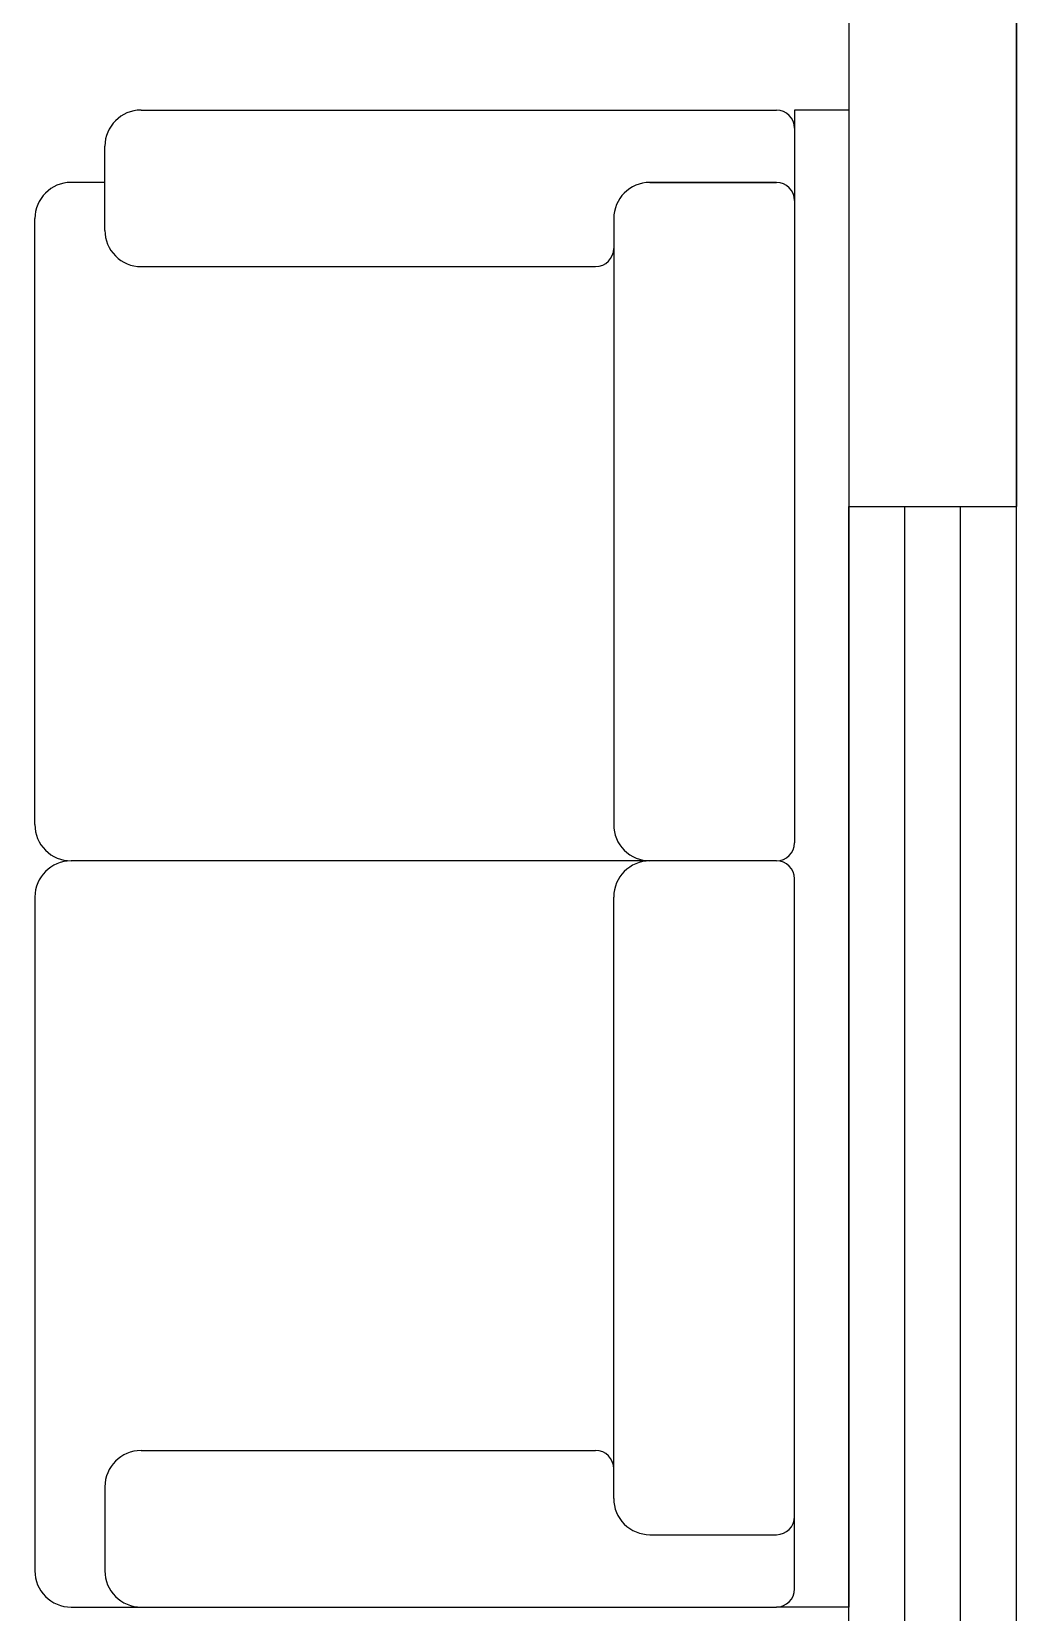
# Model space of a CAD drawing. Header units: millimetres. Extents: x -336 to -33, y -135 to 770.
# Drawn here: x -207.58 to -205.816, y 720.349 to 723.181 of the extents above; entities that cross this region are included whole.
import ezdxf

# ---------------------------------------------------------------- set-up
doc = ezdxf.new("R2010")
doc.units = ezdxf.units.MM
doc.header["$LTSCALE"] = 50
doc.header["$MEASUREMENT"] = 0
doc.layers.get('0').update_dxf_attribs({"linetype": 'CONTINUOUS'})
doc.layers.add('-HIDRO', color=8, linetype='CONTINUOUS')

# ---------------------------------------------------------------- blocks, each defined once
blk = doc.blocks.new('A$C7AFB675E')
at = {"color": 8}
for p, q in [((3.5035, 3.7432), (3.5035, 3.6832)), ((3.5035, 3.7432), (5.1585, 3.7432)), ((5.1585, 3.7432), (5.1585, 3.6632)), ((3.5035, 3.6832), (3.5635, 3.6832)), ((3.5235, 3.6832), (3.6035, 3.6832)), ((3.6035, 3.6832), (4.3135, 3.6832)), ((5.0585, 3.6832), (4.3535, 3.6832)), ((5.1385, 3.6832), (5.0585, 3.6832)), ((3.5035, 2.9606), (3.5035, 3.6632)), ((3.5835, 3.5232), (3.5835, 3.6632)), ((3.5835, 3.6632), (3.5835, 3.5232)), ((4.3335, 3.6632), (4.3335, 3.5232)), ((4.3335, 3.6632), (4.3335, 3.5232)), ((5.0785, 3.5232), (5.0785, 3.6632)), ((5.1585, 2.8832), (5.1585, 3.6632)), ((4.3335, 3.5232), (4.3335, 2.8832)), ((4.3335, 3.5232), (4.3335, 2.8832)), ((3.6235, 3.4832), (4.2935, 3.4832)), ((5.0385, 3.4832), (4.3735, 3.4832)), ((3.6765, 2.9606), (3.6765, 3.4632)), ((4.9855, 2.9606), (4.9855, 3.4632)), ((3.6365, 2.9206), (3.5435, 2.9206)), ((3.5835, 2.9206), (3.5835, 2.8832)), ((3.5835, 2.9206), (3.5835, 2.8832)), ((5.0255, 2.9206), (5.1185, 2.9206)), ((4.2935, 2.8432), (3.6235, 2.8432)), ((4.3735, 2.8432), (4.9185, 2.8432)), ((4.9185, 2.8432), (5.1185, 2.8432))]:
    blk.add_line(p, q, dxfattribs=at)
for centre, radius, start, end in [((3.5235, 3.6632), 0.02, 90, 180), ((3.6035, 3.6632), 0.02, 90, 180), ((3.6035, 3.6632), 0.02, 90, 180), ((4.3135, 3.6632), 0.02, 0, 90), ((4.3535, 3.6632), 0.02, 90, 180), ((5.0585, 3.6632), 0.02, 0, 90), ((5.1385, 3.6632), 0.02, 0, 90), ((3.6235, 3.5232), 0.04, 180, 270), ((3.6235, 3.5232), 0.04, 180, 270), ((4.2935, 3.5232), 0.04, 270, 0), ((4.3735, 3.5232), 0.04, 180, 270), ((5.0385, 3.5232), 0.04, 270, 0), ((3.6565, 3.4632), 0.02, 0, 90), ((5.0055, 3.4632), 0.02, 90, 180), ((3.5435, 2.9606), 0.04, 180, 270), ((3.6365, 2.9606), 0.04, 270, 0), ((5.0255, 2.9606), 0.04, 180, 270), ((5.1185, 2.9606), 0.04, 270, 0), ((3.6235, 2.8832), 0.04, 180, 270), ((4.2935, 2.8832), 0.04, 270, 0), ((4.3735, 2.8832), 0.04, 180, 270), ((5.1185, 2.8832), 0.04, 270, 0)]:
    blk.add_arc(centre, radius, start, end, dxfattribs=at)

msp = doc.modelspace()

# ---------------------------------------------------------------- linework, layer by layer
at = {"layer": '-HIDRO', "linetype": 'Continuous'}
for p, q in [((-205.8164, 728.6466), (-205.8164, 722.3299)), ((-206.1164, 723.8266), (-206.1164, 722.3299)), ((-206.1164, 718.3299), (-206.1164, 722.3299)), ((-206.1164, 722.3299), (-205.8164, 722.3299)), ((-206.0164, 718.3299), (-206.0164, 722.3299)), ((-205.9164, 718.3299), (-205.9164, 722.3299)), ((-205.8164, 718.3299), (-205.8164, 722.3299))]:
    msp.add_line(p, q, dxfattribs=at)
at = {"layer": '-HIDRO', "linetype": 'Continuous', "flags": 128}
msp.add_lwpolyline([(-205.8164, 747.2511), (-216.5164, 747.2511), (-216.5164, 723.8333), (-213.8164, 723.8333), (-213.8164, 722.1333), (-216.5164, 722.1333), (-216.5164, 709.8333), (-209.9164, 709.8333), (-209.9164, 716.5333), (-205.8164, 716.5333), (-205.8164, 733.4466), (-208.5164, 733.4466), (-208.5164, 737.144), (-205.8164, 737.144), (-205.8164, 747.2511)], dxfattribs=at)

# ---------------------------------------------------------------- block references
at = {"layer": '-HIDRO', "ltscale": 0.35, "xscale": 1.62, "yscale": 1.62, "zscale": 1.62, "rotation": 270}
msp.add_blockref('A$C7AFB675E', (-212.1804, 728.7157), dxfattribs=at)

doc.saveas('drawing.dxf')
